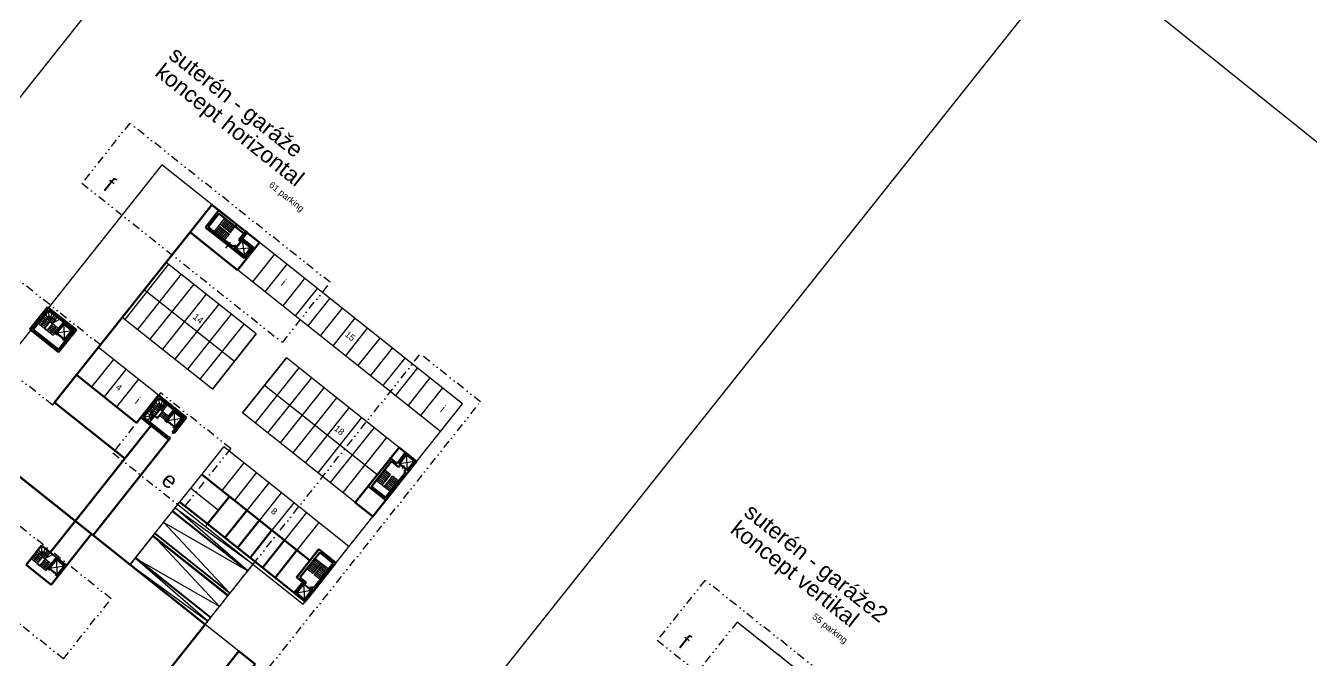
# Model space of a CAD drawing. Header units: metres. Extents: x -664657 to -643449, y -1076720 to -1062383.
# Drawn here: x -657433.3 to -657232.5, y -1068202.1 to -1068102.9 of the extents above; entities that cross this region are included whole.
import ezdxf

# ---------------------------------------------------------------- set-up
doc = ezdxf.new("R2010")
doc.units = ezdxf.units.M
doc.header["$LTSCALE"] = 0.1
doc.linetypes.add('DIVIDE', pattern=[31.75, 12.7, -6.35, 0, -6.35, 0, -6.35])
doc.layers.add('AA_THER_pomocná', color=30, linetype='Continuous', plot=False)
for name, color, linetype in [('AA_THER_popis', 6, 'Continuous'), ('AA_THER_slabá', 4, 'Continuous'), ('AA_THER_čerchovaná', 84, 'DIVIDE')]:
    doc.layers.add(name, color=color, linetype=linetype)
doc.layers.add('AA_THER_silná', color=1, linetype='Continuous', lineweight=70)
doc.styles.get("Standard").update_dxf_attribs({"font": 'arial.ttf', "width": 0.8})

msp = doc.modelspace()

# ---------------------------------------------------------------- linework, layer by layer
at = {"layer": 'AA_THER_popis'}
msp.add_line((-657401.36, -1068136.803), (-657402.075, -1068137.702), dxfattribs=at)
at = {"layer": 'AA_THER_silná'}
for p, q in [((-657405.221, -1068134.424), (-657403.105, -1068131.763)), ((-657404.8, -1068134.376), (-657403.119, -1068132.263)), ((-657403.119, -1068132.263), (-657399.206, -1068135.374)), ((-657403.105, -1068131.763), (-657398.957, -1068135.061)), ((-657405.221, -1068134.424), (-657400.838, -1068137.909)), ((-657404.8, -1068134.376), (-657400.886, -1068137.488)), ((-657400.552, -1068134.304), (-657400.303, -1068133.991)), ((-657399.984, -1068136.353), (-657398.957, -1068135.061)), ((-657399.749, -1068136.54), (-657399.984, -1068136.353)), ((-657399.749, -1068136.54), (-657398.722, -1068135.248)), ((-657399.592, -1068136.664), (-657399.749, -1068136.54)), ((-657399.469, -1068136.187), (-657397.786, -1068137.525)), ((-657398.957, -1068135.061), (-657398.722, -1068135.248)), ((-657400.668, -1068137.214), (-657400.886, -1068137.488)), ((-657400.776, -1068137.831), (-657400.838, -1068137.909)), ((-657400.838, -1068137.909), (-657399.155, -1068139.247)), ((-657400.433, -1068137.401), (-657400.668, -1068137.214)), ((-657400.277, -1068137.525), (-657400.433, -1068137.401)), ((-657399.155, -1068139.247), (-657399.093, -1068139.169)), ((-657429.883, -1068146.883), (-657432.652, -1068150.366)), ((-657429.717, -1068147.398), (-657432.113, -1068150.412)), ((-657429.883, -1068146.883), (-657425.382, -1068150.462)), ((-657429.717, -1068147.398), (-657427.369, -1068149.265)), ((-657428.151, -1068153.945), (-657432.652, -1068150.366)), ((-657428.199, -1068153.523), (-657432.113, -1068150.412)), ((-657427.369, -1068149.265), (-657428.707, -1068150.948)), ((-657425.803, -1068150.51), (-657428.199, -1068153.523)), ((-657425.382, -1068150.462), (-657428.151, -1068153.945)), ((-657428.23, -1068151.071), (-657428.355, -1068151.228)), ((-657427.369, -1068151.756), (-657427.494, -1068151.913)), ((-657425.361, -1068157.505), (-657428.784, -1068161.81)), ((-657415.968, -1068164.973), (-657425.361, -1068157.505)), ((-657412.545, -1068160.668), (-657415.314, -1068164.151)), ((-657412.545, -1068160.668), (-657408.161, -1068164.153)), ((-657417.794, -1068170.548), (-657428.784, -1068161.81)), ((-657412.497, -1068161.09), (-657414.893, -1068164.103)), ((-657412.497, -1068161.09), (-657410.148, -1068162.957)), ((-657415.968, -1068164.973), (-657415.314, -1068164.151)), ((-657415.314, -1068164.151), (-657410.931, -1068167.636)), ((-657414.893, -1068164.103), (-657410.979, -1068167.215)), ((-657410.148, -1068162.957), (-657411.486, -1068164.639)), ((-657411.01, -1068164.763), (-657411.134, -1068164.919)), ((-657408.583, -1068164.201), (-657410.403, -1068166.491)), ((-657408.161, -1068164.153), (-657410.106, -1068166.599)), ((-657444.39, -1068165.371), (-657405.253, -1068196.488)), ((-657417.794, -1068170.548), (-657413.717, -1068165.421)), ((-657410.325, -1068166.553), (-657410.403, -1068166.491)), ((-657410.325, -1068166.553), (-657410.263, -1068166.475)), ((-657410.149, -1068165.448), (-657410.273, -1068165.604)), ((-657410.263, -1068166.475), (-657410.106, -1068166.599)), ((-657410.83, -1068167.509), (-657415.007, -1068172.763)), ((-657410.901, -1068167.117), (-657410.979, -1068167.215)), ((-657410.729, -1068167.382), (-657410.931, -1068167.636)), ((-657410.901, -1068167.117), (-657410.823, -1068167.179)), ((-657410.823, -1068167.179), (-657410.885, -1068167.257)), ((-657410.885, -1068167.257), (-657410.729, -1068167.382)), ((-657425.573, -1068180.332), (-657417.794, -1068170.548)), ((-657379.783, -1068174.898), (-657376.485, -1068170.75)), ((-657376.485, -1068170.75), (-657376.298, -1068170.515)), ((-657375.281, -1068171.324), (-657376.298, -1068170.515)), ((-657375.281, -1068171.324), (-657373.943, -1068169.641)), ((-657372.221, -1068171.01), (-657373.943, -1068169.641)), ((-657422.786, -1068182.548), (-657415.007, -1068172.763)), ((-657379.284, -1068174.912), (-657376.172, -1068170.999)), ((-657377.092, -1068176.655), (-657373.98, -1068172.741)), ((-657377.044, -1068177.077), (-657372.221, -1068171.01)), ((-657375.037, -1068171.901), (-657376.172, -1068170.999)), ((-657374.85, -1068171.666), (-657375.037, -1068171.901)), ((-657374.726, -1068171.51), (-657374.85, -1068171.666)), ((-657373.989, -1068172.351), (-657374.176, -1068172.586)), ((-657374.176, -1068172.586), (-657373.98, -1068172.741)), ((-657373.865, -1068172.194), (-657373.989, -1068172.351)), ((-657377.044, -1068177.077), (-657379.783, -1068174.898)), ((-657377.092, -1068176.655), (-657379.284, -1068174.912)), ((-657398.747, -1068178.665), (-657402.17, -1068182.97)), ((-657425.573, -1068180.332), (-657429.494, -1068185.263)), ((-657396.79, -1068180.22), (-657400.213, -1068184.526)), ((-657426.942, -1068187.292), (-657423.021, -1068182.361)), ((-657394.834, -1068181.776), (-657398.256, -1068186.081)), ((-657433.252, -1068187.194), (-657430.856, -1068184.181)), ((-657430.856, -1068184.181), (-657428.508, -1068186.048)), ((-657392.877, -1068183.332), (-657396.3, -1068187.637)), ((-657387.484, -1068184.745), (-657390.783, -1068188.893)), ((-657384.823, -1068186.861), (-657387.484, -1068184.745)), ((-657428.508, -1068186.048), (-657429.846, -1068187.73)), ((-657390.92, -1068184.888), (-657394.343, -1068189.193)), ((-657387.358, -1068185.229), (-657390.47, -1068189.142)), ((-657385.245, -1068186.909), (-657387.358, -1068185.229)), ((-657429.338, -1068190.306), (-657433.252, -1068187.194)), ((-657429.369, -1068187.854), (-657429.493, -1068188.011)), ((-657426.942, -1068187.292), (-657429.338, -1068190.306)), ((-657428.508, -1068188.539), (-657428.632, -1068188.695)), ((-657385.245, -1068186.909), (-657388.356, -1068190.823)), ((-657384.823, -1068186.861), (-657388.308, -1068191.244)), ((-657390.03, -1068189.875), (-657391.368, -1068191.558)), ((-657390.783, -1068188.893), (-657390.97, -1068189.128)), ((-657389.678, -1068190.155), (-657390.97, -1068189.128)), ((-657389.491, -1068189.92), (-657390.47, -1068189.142)), ((-657389.802, -1068190.312), (-657389.678, -1068190.155)), ((-657389.678, -1068190.155), (-657389.491, -1068189.92)), ((-657388.941, -1068190.996), (-657388.817, -1068190.84)), ((-657388.817, -1068190.84), (-657388.63, -1068190.605)), ((-657388.63, -1068190.605), (-657388.356, -1068190.823)), ((-657389.646, -1068192.927), (-657389.725, -1068192.865)), ((-657388.308, -1068191.244), (-657389.646, -1068192.927)), ((-657388.386, -1068191.182), (-657388.308, -1068191.244))]:
    msp.add_line(p, q, dxfattribs=at)
for points in [[(-657400.188, -1068141.109), (-657407.624, -1068135.197), (-657404.201, -1068130.892), (-657396.765, -1068136.804)], [(-657405.253, -1068196.488), (-657426.722, -1068223.491), (-657472.116, -1068200.244), (-657444.39, -1068165.371)], [(-657374.96, -1068168.832), (-657372.221, -1068171.01), (-657379.066, -1068179.62), (-657381.806, -1068177.442)], [(-657397.426, -1068202.711), (-657417.643, -1068228.14), (-657420.64, -1068226.606), (-657400.009, -1068200.658)]]:
    msp.add_lwpolyline(points, close=True, dxfattribs=at)
for points in [[(-657425.361, -1068157.505), (-657407.624, -1068135.197)], [(-657400.433, -1068137.401), (-657400.776, -1068137.831), (-657399.093, -1068139.169), (-657397.786, -1068137.525), (-657399.469, -1068136.187), (-657399.469, -1068136.187)], [(-657400.277, -1068137.525), (-657400.495, -1068137.799), (-657399.125, -1068138.888), (-657398.129, -1068137.636), (-657399.499, -1068136.547), (-657399.592, -1068136.664)], [(-657428.355, -1068151.228), (-657428.707, -1068150.948), (-657427.369, -1068149.265), (-657425.803, -1068150.51), (-657427.141, -1068152.193), (-657427.494, -1068151.913)], [(-657428.23, -1068151.071), (-657428.426, -1068150.916), (-657427.337, -1068149.546), (-657426.084, -1068150.542), (-657427.173, -1068151.912), (-657427.369, -1068151.756)], [(-657411.134, -1068164.919), (-657411.486, -1068164.639), (-657410.148, -1068162.957), (-657408.583, -1068164.201), (-657409.921, -1068165.884), (-657410.273, -1068165.604)], [(-657411.01, -1068164.763), (-657411.205, -1068164.607), (-657410.116, -1068163.238), (-657408.864, -1068164.233), (-657409.953, -1068165.603), (-657410.149, -1068165.448)], [(-657373.865, -1068172.194), (-657373.669, -1068172.35), (-657372.58, -1068170.98), (-657373.832, -1068169.984), (-657374.921, -1068171.354), (-657374.726, -1068171.51)], [(-657405.792, -1068173.064), (-657400.704, -1068177.109), (-657400.704, -1068177.109)], [(-657388.885, -1068186.506), (-657401.487, -1068176.486), (-657404.91, -1068180.792), (-657389.646, -1068192.927), (-657387.624, -1068190.383)], [(-657404.91, -1068180.792), (-657409.215, -1068177.369)], [(-657429.493, -1068188.011), (-657429.846, -1068187.73), (-657428.508, -1068186.048), (-657426.942, -1068187.292), (-657428.28, -1068188.975), (-657428.632, -1068188.695)], [(-657429.369, -1068187.854), (-657429.565, -1068187.698), (-657428.475, -1068186.329), (-657427.223, -1068187.324), (-657428.312, -1068188.694), (-657428.508, -1068188.539)], [(-657388.817, -1068190.84), (-657388.386, -1068191.182), (-657389.725, -1068192.865), (-657391.368, -1068191.558), (-657390.03, -1068189.875), (-657390.03, -1068189.875)], [(-657388.941, -1068190.996), (-657388.667, -1068191.214), (-657389.757, -1068192.584), (-657391.009, -1068191.588), (-657389.92, -1068190.218), (-657389.802, -1068190.312)]]:
    msp.add_lwpolyline(points, dxfattribs=at)
at = {"layer": 'AA_THER_slabá'}
for p, q in [((-657513.861, -1068214.318), (-657351.679, -1068010.333)), ((-657258.364, -1068077.292), (-657415.046, -1068274.358)), ((-657429.095, -1068162.201), (-657404.201, -1068130.892)), ((-657403.86, -1068135.123), (-657402.18, -1068133.01)), ((-657403.657, -1068135.285), (-657402.91, -1068134.345)), ((-657403.453, -1068135.447), (-657402.706, -1068134.507)), ((-657403.114, -1068134.184), (-657401.485, -1068135.478)), ((-657402.927, -1068133.949), (-657401.299, -1068135.243)), ((-657402.723, -1068134.111), (-657401.976, -1068133.171)), ((-657402.52, -1068134.272), (-657401.773, -1068133.333)), ((-657402.316, -1068134.434), (-657401.569, -1068133.495)), ((-657402.113, -1068134.596), (-657401.366, -1068133.657)), ((-657401.909, -1068134.758), (-657401.162, -1068133.819)), ((-657401.706, -1068134.92), (-657400.959, -1068133.98)), ((-657401.502, -1068135.081), (-657400.755, -1068134.142)), ((-657401.299, -1068135.243), (-657400.552, -1068134.304)), ((-657368.487, -1068166.314), (-657407.624, -1068135.197)), ((-657403.25, -1068135.608), (-657402.503, -1068134.669)), ((-657403.046, -1068135.77), (-657402.299, -1068134.831)), ((-657402.843, -1068135.932), (-657402.096, -1068134.993)), ((-657402.639, -1068136.094), (-657401.892, -1068135.154)), ((-657402.436, -1068136.256), (-657401.689, -1068135.316)), ((-657402.232, -1068136.417), (-657401.485, -1068135.478)), ((-657400.355, -1068137.463), (-657399.67, -1068136.602)), ((-657399.499, -1068136.547), (-657399.125, -1068138.888)), ((-657400.495, -1068137.799), (-657398.129, -1068137.636)), ((-657400.277, -1068137.525), (-657399.592, -1068136.664)), ((-657396.765, -1068136.804), (-657400.188, -1068141.109)), ((-657394.456, -1068138.64), (-657397.879, -1068142.945)), ((-657410.967, -1068140.204), (-657417.812, -1068148.815)), ((-657397.269, -1068151.095), (-657411.358, -1068139.893)), ((-657392.499, -1068140.196), (-657395.922, -1068144.501)), ((-657409.01, -1068141.76), (-657415.855, -1068150.37)), ((-657389.72, -1068142.405), (-657393.143, -1068146.71)), ((-657400.691, -1068155.4), (-657414.781, -1068144.198)), ((-657407.053, -1068143.316), (-657413.899, -1068151.926)), ((-657387.763, -1068143.961), (-657391.186, -1068148.266)), ((-657405.096, -1068144.872), (-657411.942, -1068153.482)), ((-657403.139, -1068146.428), (-657409.985, -1068155.038)), ((-657385.807, -1068145.517), (-657389.229, -1068149.822)), ((-657430.866, -1068149.807), (-657429.621, -1068148.241)), ((-657429.724, -1068149.335), (-657430.663, -1068148.588)), ((-657429.556, -1068149.123), (-657430.495, -1068148.376)), ((-657429.525, -1068149.084), (-657430.187, -1068147.989)), ((-657429.525, -1068149.084), (-657429.717, -1068147.398)), ((-657429.621, -1068148.241), (-657428.547, -1068149.095)), ((-657429.525, -1068149.084), (-657429.142, -1068147.856)), ((-657429.525, -1068149.084), (-657428.778, -1068148.145)), ((-657429.313, -1068149.252), (-657428.566, -1068148.313)), ((-657429.102, -1068149.42), (-657428.355, -1068148.481)), ((-657404.114, -1068159.706), (-657418.204, -1068148.503)), ((-657401.182, -1068147.984), (-657408.028, -1068156.594)), ((-657383.85, -1068147.073), (-657387.273, -1068151.378)), ((-657381.893, -1068148.628), (-657385.316, -1068152.933)), ((-657430.396, -1068150.18), (-657431.335, -1068149.433)), ((-657430.228, -1068149.969), (-657431.167, -1068149.222)), ((-657430.06, -1068149.757), (-657430.999, -1068149.01)), ((-657429.892, -1068149.546), (-657430.831, -1068148.799)), ((-657429.525, -1068149.084), (-657430.427, -1068150.219)), ((-657429.957, -1068150.592), (-657430.427, -1068150.219)), ((-657429.517, -1068149.154), (-657430.357, -1068150.211)), ((-657429.965, -1068150.522), (-657430.357, -1068150.211)), ((-657429.125, -1068149.466), (-657429.965, -1068150.522)), ((-657429.055, -1068149.458), (-657429.957, -1068150.592)), ((-657429.926, -1068150.553), (-657428.987, -1068151.3)), ((-657429.758, -1068150.342), (-657428.819, -1068151.089)), ((-657429.59, -1068150.131), (-657428.651, -1068150.877)), ((-657429.525, -1068149.084), (-657429.055, -1068149.458)), ((-657429.517, -1068149.154), (-657429.125, -1068149.466)), ((-657428.616, -1068149.87), (-657429.457, -1068150.927)), ((-657429.422, -1068149.919), (-657428.483, -1068150.666)), ((-657429.254, -1068149.708), (-657428.315, -1068150.455)), ((-657429.102, -1068149.42), (-657427.991, -1068148.77)), ((-657429.086, -1068149.497), (-657428.147, -1068150.243)), ((-657428.426, -1068150.916), (-657426.084, -1068150.542)), ((-657427.173, -1068151.912), (-657427.337, -1068149.546)), ((-657399.225, -1068149.54), (-657406.071, -1068158.15)), ((-657379.936, -1068150.184), (-657383.359, -1068154.489)), ((-657428.987, -1068151.3), (-657428.707, -1068150.948)), ((-657428.292, -1068151.15), (-657427.431, -1068151.834)), ((-657428.23, -1068151.071), (-657427.369, -1068151.756)), ((-657397.269, -1068151.095), (-657404.114, -1068159.706)), ((-657404.114, -1068159.706), (-657397.269, -1068151.095)), ((-657377.979, -1068151.74), (-657381.402, -1068156.045)), ((-657412.545, -1068160.668), (-657421.938, -1068153.2)), ((-657376.022, -1068153.296), (-657379.445, -1068157.601)), ((-657419.59, -1068155.067), (-657423.012, -1068159.372)), ((-657417.633, -1068156.623), (-657421.056, -1068160.928)), ((-657392.572, -1068154.829), (-657399.418, -1068163.44)), ((-657399.418, -1068163.44), (-657392.572, -1068154.829)), ((-657390.615, -1068156.385), (-657397.461, -1068164.995)), ((-657372.221, -1068171.01), (-657392.572, -1068154.829)), ((-657374.065, -1068154.852), (-657377.488, -1068159.157)), ((-657372.108, -1068156.408), (-657375.531, -1068160.713)), ((-657415.676, -1068158.179), (-657419.099, -1068162.484)), ((-657388.658, -1068157.941), (-657395.504, -1068166.551)), ((-657370.152, -1068157.963), (-657373.574, -1068162.269)), ((-657378.461, -1068173.075), (-657395.995, -1068159.135)), ((-657386.701, -1068159.497), (-657393.547, -1068168.107)), ((-657368.195, -1068159.519), (-657371.618, -1068163.824)), ((-657414.05, -1068164.007), (-657412.4, -1068161.933)), ((-657412.839, -1068163.449), (-657413.779, -1068162.702)), ((-657412.671, -1068163.237), (-657413.611, -1068162.491)), ((-657412.503, -1068163.026), (-657413.443, -1068162.279)), ((-657412.335, -1068162.815), (-657413.275, -1068162.068)), ((-657412.304, -1068162.776), (-657412.966, -1068161.68)), ((-657412.304, -1068162.776), (-657412.497, -1068161.09)), ((-657412.4, -1068161.933), (-657411.508, -1068162.642)), ((-657412.304, -1068162.776), (-657411.921, -1068161.547)), ((-657412.304, -1068162.776), (-657411.557, -1068161.836)), ((-657412.093, -1068162.944), (-657411.346, -1068162.004)), ((-657411.882, -1068163.112), (-657411.135, -1068162.172)), ((-657384.745, -1068161.053), (-657391.59, -1068169.663)), ((-657389.957, -1068193.319), (-657365.064, -1068162.009)), ((-657382.788, -1068162.609), (-657389.633, -1068171.219)), ((-657413.207, -1068163.911), (-657414.893, -1068164.103)), ((-657413.207, -1068163.911), (-657414.423, -1068163.512)), ((-657413.207, -1068163.911), (-657414.317, -1068164.561)), ((-657413.175, -1068163.871), (-657414.115, -1068163.125)), ((-657413.572, -1068164.386), (-657414.05, -1068164.007)), ((-657413.007, -1068163.66), (-657413.947, -1068162.913)), ((-657413.199, -1068163.917), (-657413.946, -1068164.856)), ((-657413.572, -1068164.386), (-657413.905, -1068164.513)), ((-657413.572, -1068164.386), (-657413.524, -1068164.033)), ((-657412.304, -1068162.776), (-657413.207, -1068163.911)), ((-657412.737, -1068164.284), (-657413.207, -1068163.911)), ((-657412.296, -1068162.846), (-657413.136, -1068163.903)), ((-657412.745, -1068164.214), (-657413.136, -1068163.903)), ((-657411.905, -1068163.157), (-657412.745, -1068164.214)), ((-657411.835, -1068163.149), (-657412.737, -1068164.284)), ((-657412.37, -1068163.822), (-657411.43, -1068164.569)), ((-657412.304, -1068162.776), (-657411.835, -1068163.149)), ((-657412.296, -1068162.846), (-657411.905, -1068163.157)), ((-657412.202, -1068163.611), (-657411.262, -1068164.358)), ((-657412.034, -1068163.4), (-657411.094, -1068164.146)), ((-657411.396, -1068163.562), (-657411.9, -1068164.196)), ((-657411.866, -1068163.188), (-657410.926, -1068163.935)), ((-657411.205, -1068164.607), (-657408.864, -1068164.233)), ((-657411.01, -1068164.763), (-657410.149, -1068165.448)), ((-657409.953, -1068165.603), (-657410.116, -1068163.238)), ((-657379.066, -1068179.62), (-657399.418, -1068163.44)), ((-657380.831, -1068164.165), (-657387.677, -1068172.775)), ((-657411.072, -1068164.841), (-657410.211, -1068165.526)), ((-657378.874, -1068165.72), (-657385.72, -1068174.331)), ((-657405.792, -1068173.064), (-657402.369, -1068168.758)), ((-657382.8, -1068184.317), (-657402.369, -1068168.758)), ((-657376.917, -1068167.276), (-657383.763, -1068175.886)), ((-657374.96, -1068168.832), (-657381.806, -1068177.442)), ((-657373.669, -1068172.35), (-657373.832, -1068169.984)), ((-657399.238, -1068171.248), (-657402.661, -1068175.553)), ((-657376.627, -1068173.499), (-657377.566, -1068172.752)), ((-657376.465, -1068173.295), (-657377.404, -1068172.549)), ((-657376.303, -1068173.092), (-657377.242, -1068172.345)), ((-657374.921, -1068171.354), (-657372.58, -1068170.98)), ((-657373.927, -1068172.273), (-657374.788, -1068171.588)), ((-657373.865, -1068172.194), (-657374.726, -1068171.51)), ((-657374.501, -1068172.111), (-657374.117, -1068171.628)), ((-657409.526, -1068177.76), (-657405.792, -1068173.064)), ((-657397.281, -1068172.804), (-657400.704, -1068177.109)), ((-657395.324, -1068174.36), (-657398.747, -1068178.665)), ((-657376.345, -1068175.716), (-657378.537, -1068173.973)), ((-657377.436, -1068174.516), (-657378.375, -1068173.77)), ((-657377.274, -1068174.313), (-657378.213, -1068173.566)), ((-657377.112, -1068174.109), (-657378.051, -1068173.363)), ((-657376.95, -1068173.906), (-657377.89, -1068173.159)), ((-657376.788, -1068173.702), (-657377.728, -1068172.956)), ((-657377.598, -1068174.72), (-657376.303, -1068173.092)), ((-657377.284, -1068174.969), (-657375.99, -1068173.341)), ((-657376.183, -1068175.512), (-657377.123, -1068174.765)), ((-657376.022, -1068175.309), (-657376.961, -1068174.562)), ((-657375.86, -1068175.105), (-657376.799, -1068174.358)), ((-657375.698, -1068174.902), (-657376.637, -1068174.155)), ((-657375.536, -1068174.698), (-657376.475, -1068173.951)), ((-657375.374, -1068174.495), (-657376.314, -1068173.748)), ((-657375.212, -1068174.291), (-657376.152, -1068173.544)), ((-657375.051, -1068174.088), (-657375.99, -1068173.341)), ((-657407.503, -1068175.216), (-657403.198, -1068178.639)), ((-657405.221, -1068181.183), (-657401.487, -1068176.486)), ((-657393.368, -1068175.915), (-657396.79, -1068180.22)), ((-657416.994, -1068187.153), (-657409.526, -1068177.76)), ((-657398.594, -1068188.113), (-657410.335, -1068178.778)), ((-657398.594, -1068188.113), (-657409.931, -1068178.269)), ((-657409.931, -1068178.269), (-657397.785, -1068187.095)), ((-657409.526, -1068177.76), (-657389.957, -1068193.319)), ((-657391.411, -1068177.471), (-657394.834, -1068181.776)), ((-657401.394, -1068191.635), (-657411.735, -1068180.539)), ((-657411.735, -1068180.539), (-657398.594, -1068188.113)), ((-657398.656, -1068188.191), (-657410.397, -1068178.856)), ((-657389.646, -1068192.927), (-657404.91, -1068180.792)), ((-657389.454, -1068179.027), (-657392.877, -1068183.332)), ((-657387.497, -1068180.583), (-657390.92, -1068184.888)), ((-657413.26, -1068182.456), (-657416.994, -1068187.153)), ((-657413.447, -1068182.691), (-657401.706, -1068192.026)), ((-657413.385, -1068182.613), (-657403.044, -1068193.709)), ((-657413.385, -1068182.613), (-657401.643, -1068191.948)), ((-657413.136, -1068182.3), (-657401.394, -1068191.635)), ((-657413.073, -1068182.222), (-657401.332, -1068191.557)), ((-657430.663, -1068185.867), (-657431.325, -1068184.771)), ((-657430.663, -1068185.867), (-657430.856, -1068184.181)), ((-657430.663, -1068185.867), (-657430.28, -1068184.638)), ((-657431.535, -1068186.962), (-657432.474, -1068186.216)), ((-657431.367, -1068186.751), (-657432.306, -1068186.004)), ((-657431.199, -1068186.54), (-657432.138, -1068185.793)), ((-657432.004, -1068186.589), (-657430.76, -1068185.024)), ((-657431.03, -1068186.328), (-657431.97, -1068185.582)), ((-657430.862, -1068186.117), (-657431.802, -1068185.37)), ((-657430.694, -1068185.906), (-657431.634, -1068185.159)), ((-657430.663, -1068185.867), (-657431.566, -1068187.002)), ((-657430.655, -1068185.937), (-657431.495, -1068186.994)), ((-657430.264, -1068186.248), (-657431.104, -1068187.305)), ((-657430.194, -1068186.24), (-657431.096, -1068187.375)), ((-657430.76, -1068185.024), (-657429.685, -1068185.878)), ((-657430.663, -1068185.867), (-657429.916, -1068184.927)), ((-657430.663, -1068185.867), (-657430.194, -1068186.24)), ((-657430.655, -1068185.937), (-657430.264, -1068186.248)), ((-657429.755, -1068186.653), (-657430.595, -1068187.709)), ((-657430.561, -1068186.702), (-657429.622, -1068187.449)), ((-657430.452, -1068186.035), (-657429.705, -1068185.095)), ((-657430.393, -1068186.491), (-657429.453, -1068187.237)), ((-657430.241, -1068186.203), (-657429.494, -1068185.263)), ((-657430.241, -1068186.203), (-657429.13, -1068185.553)), ((-657430.225, -1068186.279), (-657429.285, -1068187.026)), ((-657428.312, -1068188.694), (-657428.475, -1068186.329)), ((-657403.044, -1068193.709), (-657416.185, -1068186.135)), ((-657404.444, -1068195.471), (-657416.185, -1068186.135)), ((-657404.848, -1068195.979), (-657416.185, -1068186.135)), ((-657404.382, -1068195.392), (-657416.123, -1068186.057)), ((-657387.651, -1068187.525), (-657388.59, -1068186.779)), ((-657387.489, -1068187.322), (-657388.428, -1068186.575)), ((-657387.327, -1068187.118), (-657388.267, -1068186.371)), ((-657385.991, -1068187.848), (-657388.105, -1068186.168)), ((-657431.096, -1068187.375), (-657431.566, -1068187.002)), ((-657431.104, -1068187.305), (-657431.495, -1068186.994)), ((-657431.065, -1068187.336), (-657430.126, -1068188.083)), ((-657430.897, -1068187.125), (-657429.958, -1068187.871)), ((-657430.729, -1068186.913), (-657429.79, -1068187.66)), ((-657430.126, -1068188.083), (-657429.846, -1068187.73)), ((-657429.565, -1068187.698), (-657427.223, -1068187.324)), ((-657429.431, -1068187.932), (-657428.57, -1068188.617)), ((-657429.369, -1068187.854), (-657428.508, -1068188.539)), ((-657416.994, -1068187.153), (-657404.848, -1068195.979)), ((-657405.253, -1068196.488), (-657397.785, -1068187.095)), ((-657388.46, -1068188.543), (-657389.399, -1068187.796)), ((-657388.298, -1068188.339), (-657389.237, -1068187.593)), ((-657388.136, -1068188.136), (-657389.076, -1068187.389)), ((-657387.975, -1068187.932), (-657388.914, -1068187.186)), ((-657387.813, -1068187.729), (-657388.752, -1068186.982)), ((-657387.166, -1068186.915), (-657388.46, -1068188.543)), ((-657386.931, -1068187.101), (-657388.225, -1068188.73)), ((-657387.286, -1068189.476), (-657388.225, -1068188.73)), ((-657387.124, -1068189.273), (-657388.063, -1068188.526)), ((-657386.962, -1068189.069), (-657387.902, -1068188.323)), ((-657386.8, -1068188.866), (-657387.74, -1068188.119)), ((-657386.639, -1068188.662), (-657387.578, -1068187.916)), ((-657386.477, -1068188.459), (-657387.416, -1068187.712)), ((-657386.315, -1068188.255), (-657387.254, -1068187.509)), ((-657386.153, -1068188.052), (-657387.093, -1068187.305)), ((-657389.92, -1068190.218), (-657389.757, -1068192.584)), ((-657388.941, -1068190.996), (-657389.802, -1068190.312)), ((-657388.879, -1068190.918), (-657389.74, -1068190.233)), ((-657388.667, -1068191.214), (-657391.009, -1068191.588)), ((-657400.009, -1068200.658), (-657405.253, -1068196.488)), ((-657275.186, -1068233.468), (-657322.151, -1068196.127)), ((-657400.009, -1068200.658), (-657420.64, -1068226.606))]:
    msp.add_line(p, q, dxfattribs=at)
msp.add_lwpolyline([(-657441.166, -1067952.925), (-657031.611, -1068281.432), (-657286.313, -1068655.841), (-657723.605, -1068308.161)], close=True, dxfattribs=at)
msp.add_lwpolyline([(-657389.957, -1068193.319), (-657365.064, -1068162.009), (-657412.028, -1068124.668), (-657444.079, -1068164.98)], dxfattribs=at)
at = {"layer": 'AA_THER_čerchovaná'}
for p, q in [((-657421.627, -1068152.809), (-657435.716, -1068141.606)), ((-657429.095, -1068162.201), (-657443.184, -1068150.999)), ((-657429.261, -1068226.685), (-657371.647, -1068154.22)), ((-657421.627, -1068152.809), (-657429.095, -1068162.201)), ((-657362.254, -1068161.688), (-657371.647, -1068154.22)), ((-657412.234, -1068160.277), (-657419.702, -1068169.67)), ((-657401.275, -1068168.989), (-657412.234, -1068160.277)), ((-657418.367, -1068232.264), (-657362.254, -1068161.688)), ((-657419.945, -1068192.472), (-657454.386, -1068165.089)), ((-657419.702, -1068169.67), (-657408.743, -1068178.382)), ((-657401.275, -1068168.989), (-657408.743, -1068178.382)), ((-657427.414, -1068201.865), (-657461.854, -1068174.482)), ((-657427.414, -1068201.865), (-657419.945, -1068192.472))]:
    msp.add_line(p, q, dxfattribs=at)
for points in [[(-657385.736, -1068143.018), (-657417.046, -1068118.124), (-657424.514, -1068127.517), (-657393.204, -1068152.411)], [(-657295.859, -1068214.477), (-657327.168, -1068189.583), (-657334.637, -1068198.976), (-657303.327, -1068223.87)], [(-657382.239, -1068271.703), (-657327.766, -1068299.6), (-657275.186, -1068233.468), (-657322.151, -1068196.127)]]:
    msp.add_lwpolyline(points, close=True, dxfattribs=at)

# ---------------------------------------------------------------- texts
at = {"layer": 'AA_THER_pomocná'}
msp.add_text('koncept horizontal', height=2.5, rotation=321.51268, dxfattribs=at).set_placement((-657413.269, -1068110.546))
at = {"layer": 'AA_THER_popis'}
for s, height, p in [('suterén - garáže', 2.5, (-657411.14, -1068107.868)), ('f', 2.5, (-657421.364, -1068128.411)), ('61 parking', 1, (-657395.394, -1068127.979)), ('i', 1.25, (-657393.529, -1068143.395)), ('14', 1, (-657407.267, -1068148.605)), ('15', 1, (-657383.527, -1068151.323)), ('4', 1, (-657419.348, -1068159.59)), ('i', 1.25, (-657416.341, -1068161.857)), ('i', 1.25, (-657368.661, -1068163.167)), ('18', 1, (-657385.228, -1068166.044)), ('e', 2.5, (-657412.307, -1068174.31)), ('8', 1, (-657395.079, -1068178.974)), ('suterén - garáže2', 2.5, (-657321.262, -1068179.327)), ('koncept vertikal', 2.5, (-657323.392, -1068182.005)), ('55 parking', 1, (-657310.504, -1068195.474)), ('f', 2.5, (-657331.486, -1068199.87))]:
    msp.add_text(s, height=height, rotation=321.51268, dxfattribs=at).set_placement(p)

doc.saveas('drawing.dxf')
